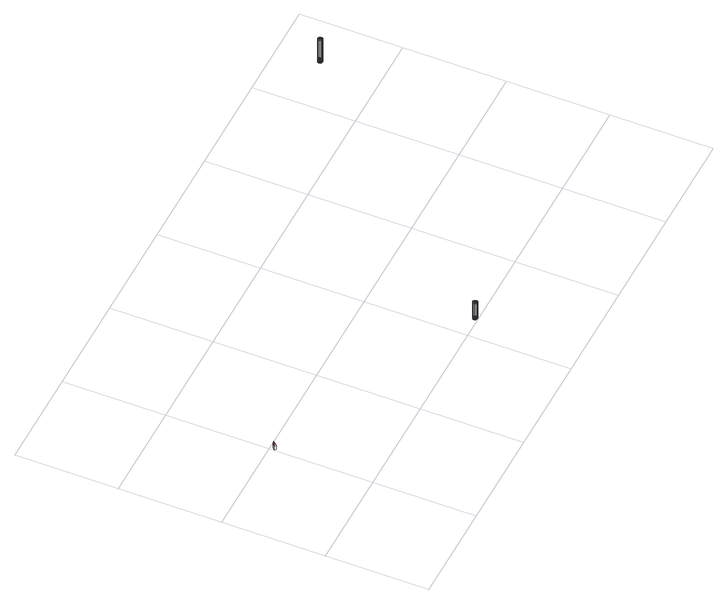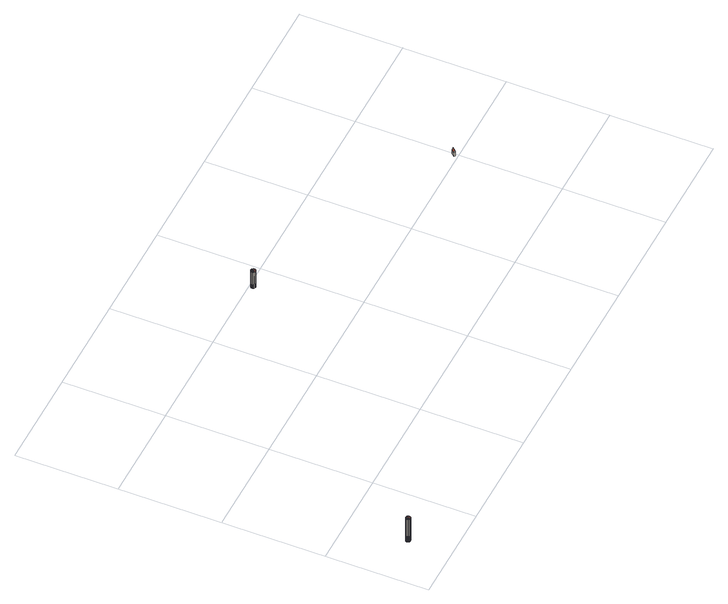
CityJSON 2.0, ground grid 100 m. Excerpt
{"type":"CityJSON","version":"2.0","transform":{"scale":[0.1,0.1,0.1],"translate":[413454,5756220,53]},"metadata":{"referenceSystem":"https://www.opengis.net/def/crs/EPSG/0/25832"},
"CityObjects":{
"building1":{"type":"Building","attributes":{"Gemeindeschluessel":"05515000","Geometrietyp2DReferenz":"3000","function":"51009_1610","roofType":"5000","measuredHeight":7.13},"geometry":[{"type":"Solid","lod":"2","boundaries":[[[[0,1,2,3]],[[4,5,1,0]],[[6,7,5,4]],[[3,2,7,6]],[[6,4,8]],[[8,4,0,9]],[[0,3,9]],[[9,3,6,8]],[[1,5,7,2]]]],"semantics":{"surfaces":[{"type":"WallSurface"},{"type":"RoofSurface"},{"type":"GroundSurface"}],"values":[[0,0,0,0,0,1,0,1,2]]}}]},
"building2":{"type":"Building","attributes":{"Geometrietyp2DReferenz":"1000","Gemeindeschluessel":"05515000","function":"51002_1251","roofType":"9999","measuredHeight":19.6},"geometry":[{"type":"Solid","lod":"2","boundaries":[[[[10,11,12]],[[11,13,12]],[[14,15,10]],[[15,11,10]],[[16,17,14]],[[17,15,14]],[[18,19,16]],[[19,17,16]],[[20,21,18]],[[21,19,18]],[[22,23,20]],[[23,21,20]],[[24,25,22]],[[25,23,22]],[[26,27,24]],[[27,25,24]],[[28,29,26]],[[29,27,26]],[[30,31,28]],[[31,29,28]],[[32,33,30]],[[33,31,30]],[[34,35,32]],[[35,33,32]],[[36,37,34]],[[37,35,34]],[[38,39,36]],[[39,37,36]],[[40,41,38]],[[41,39,38]],[[42,43,40]],[[43,41,40]],[[44,45,42]],[[45,43,42]],[[46,47,44]],[[47,45,44]],[[48,49,46]],[[49,47,46]],[[12,13,48]],[[13,49,48]],[[13,11,49]],[[11,15,49]],[[15,17,49]],[[17,19,49]],[[19,21,49]],[[21,23,49]],[[23,25,49]],[[25,27,49]],[[27,29,49]],[[29,31,49]],[[31,33,49]],[[33,35,49]],[[35,37,49]],[[43,45,49]],[[37,39,49]],[[39,41,49]],[[41,43,49]],[[45,47,49]],[[10,12,14]],[[12,48,14]],[[48,46,14]],[[46,44,14]],[[44,42,14]],[[42,40,14]],[[40,38,14]],[[38,36,14]],[[36,34,14]],[[34,32,14]],[[32,30,14]],[[30,28,14]],[[28,26,14]],[[26,24,14]],[[24,22,14]],[[22,20,14]],[[20,18,14]],[[18,16,14]]]],"semantics":{"surfaces":[{"type":"WallSurface"},{"type":"GroundSurface"},{"type":"RoofSurface"}],"values":[[0,0,0,0,0,0,0,0,0,0,0,0,0,0,0,0,0,0,0,0,0,0,0,0,0,0,0,0,0,0,0,0,0,0,0,0,0,0,0,0,1,1,1,1,1,1,1,1,1,1,1,1,1,1,1,1,1,1,2,2,2,2,2,2,2,2,2,2,2,2,2,2,2,2,2,2]]}}]},
"building3":{"type":"Building","attributes":{"Geometrietyp2DReferenz":"1000","Gemeindeschluessel":"05515000","function":"51002_1251","roofType":"9999","measuredHeight":27.54},"geometry":[{"type":"Solid","lod":"2","boundaries":[[[[50,51,52]],[[51,53,52]],[[54,55,50]],[[55,51,50]],[[56,57,54]],[[57,55,54]],[[58,59,56]],[[59,57,56]],[[60,61,58]],[[61,59,58]],[[62,63,60]],[[63,61,60]],[[64,65,62]],[[65,63,62]],[[66,67,64]],[[67,65,64]],[[68,69,66]],[[69,67,66]],[[70,71,68]],[[71,69,68]],[[72,73,70]],[[73,71,70]],[[74,75,72]],[[75,73,72]],[[76,77,74]],[[77,75,74]],[[78,79,76]],[[79,77,76]],[[80,81,78]],[[81,79,78]],[[82,83,80]],[[83,81,80]],[[84,85,82]],[[85,83,82]],[[86,87,84]],[[87,85,84]],[[88,89,86]],[[89,87,86]],[[52,53,88]],[[53,89,88]],[[65,67,63]],[[67,69,63]],[[69,71,63]],[[71,73,63]],[[73,75,63]],[[75,77,63]],[[77,79,63]],[[79,81,63]],[[81,83,63]],[[83,85,63]],[[85,87,63]],[[87,89,63]],[[89,53,63]],[[53,51,63]],[[51,55,63]],[[55,57,63]],[[57,59,63]],[[59,61,63]],[[66,64,68]],[[64,62,68]],[[62,60,68]],[[60,58,68]],[[58,56,68]],[[56,54,68]],[[54,50,68]],[[50,52,68]],[[52,88,68]],[[88,86,68]],[[86,84,68]],[[84,82,68]],[[82,80,68]],[[80,78,68]],[[78,76,68]],[[76,74,68]],[[74,72,68]],[[72,70,68]]]],"semantics":{"surfaces":[{"type":"WallSurface"},{"type":"GroundSurface"},{"type":"RoofSurface"}],"values":[[0,0,0,0,0,0,0,0,0,0,0,0,0,0,0,0,0,0,0,0,0,0,0,0,0,0,0,0,0,0,0,0,0,0,0,0,0,0,0,0,1,1,1,1,1,1,1,1,1,1,1,1,1,1,1,1,1,1,2,2,2,2,2,2,2,2,2,2,2,2,2,2,2,2,2,2]]}}]}
},
"vertices":[
[1,951,59],[1,951,14],[15,939,14],[15,939,59],[25,979,59],[25,979,14],[39,968,59],[39,968,14],[32,974,85],[8,945,86],
[2250,45,202],[2250,45,6],[2245,52,202],[2245,52,6],[2252,38,202],[2252,38,6],[2252,30,202],[2252,30,6],[2250,23,202],[2250,23,6],[2245,16,202],[2245,16,6],[2239,12,202],[2239,12,6],[2232,9,202],[2232,9,6],[2224,9,202],[2224,9,6],[2216,12,202],[2216,12,6],[2210,16,202],[2210,16,6],[2205,23,202],[2205,23,6],[2203,30,202],[2203,30,6],[2203,38,202],[2203,38,6],[2205,45,202],[2205,45,6],[2210,52,202],[2210,52,6],[2216,56,202],[2216,56,6],[2224,59,202],[2224,59,6],[2232,59,202],[2232,59,6],[2239,56,202],[2239,56,6],
[4511,2596,300],[4511,2596,25],[4509,2588,300],[4509,2588,25],[4516,2602,300],[4516,2602,25],[4522,2607,300],[4522,2607,25],[4530,2609,300],[4530,2609,25],[4538,2609,300],[4538,2609,25],[4545,2607,300],[4545,2607,25],[4551,2602,300],[4551,2602,25],[4556,2596,300],[4556,2596,25],[4558,2588,300],[4558,2588,25],[4558,2580,300],[4558,2580,25],[4556,2573,300],[4556,2573,25],[4551,2567,300],[4551,2567,25],[4545,2562,300],[4545,2562,25],[4538,2560,300],[4538,2560,25],[4530,2560,300],[4530,2560,25],[4522,2562,300],[4522,2562,25],[4516,2567,300],[4516,2567,25],[4511,2573,300],[4511,2573,25],[4509,2580,300],[4509,2580,25]
]}
